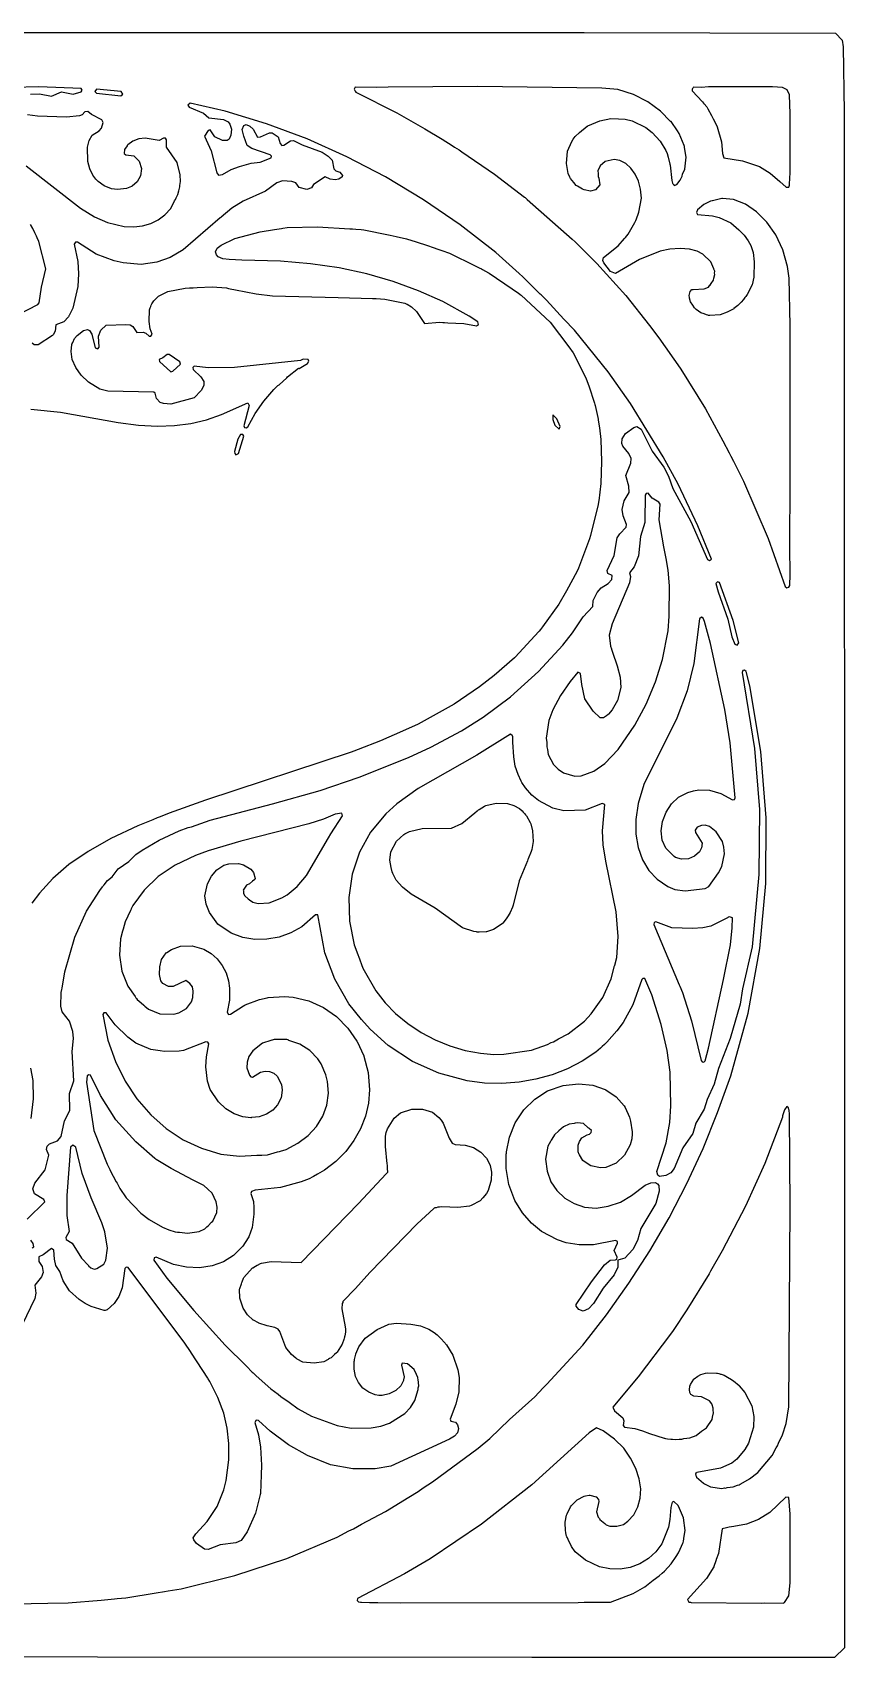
# Model space of a CAD drawing. Header units: millimetres. Extents: x 0 to 300, y 0 to 300.
# Drawn here: x 150.2 to 300.4, y 0 to 300.4 of the extents above; entities that cross this region are included whole.
import ezdxf

# ---------------------------------------------------------------- set-up
doc = ezdxf.new("R2010")
doc.units = ezdxf.units.MM
doc.layers.add('CUT', color=7, linetype='CONTINUOUS')

msp = doc.modelspace()

# ---------------------------------------------------------------- linework, layer by layer
at = {"layer": 'CUT'}
for points in [[(48.2033, 300.3595), (252.216, 300.3595), (298.7183, 300.2389), (299.9663, 298.9243), (300.1151, 297.703), (300.299, 285.633), (300.3714, 87.3738), (300.3517, 1.8088), (298.4994, 0.0504), (276.305, 0.0466), (274.5827, 0.0463), (265.4898, 0.0448), (242.5309, 0.0409), (1.4709, 0.2171)], [(149.8476, 288.9563), (151.5069, 289.0474), (153.7057, 288.5652), (155.5737, 289.3804), (157.7443, 288.9915), (159.1934, 289.3793), (159.3681, 289.6976), (159.2345, 289.9985), (151.3646, 290.2922), (141.8305, 290.0683)], [(149.0601, 275.7039), (159.0598, 267.8796), (161.6618, 266.2631), (164.0526, 265.2435), (167.1681, 264.5204), (168.9237, 264.4339), (170.5819, 264.6119), (172.0888, 265.0549), (173.4752, 265.7339), (174.713, 266.6768), (175.7651, 267.8559), (176.4943, 269.2448), (176.679, 269.5203), (176.8019, 269.8307), (177.1147, 270.4265), (177.2425, 271.0883), (177.434, 271.8511), (177.4339, 272.0798), (177.576, 272.8157), (177.5222, 274.0334), (176.9435, 276.3586), (174.9652, 279.1743), (174.9735, 280.5456), (174.7899, 280.8273), (174.4466, 280.8592), (173.6316, 280.4042), (171.0392, 280.8235), (169.8591, 280.7157), (168.7887, 280.306), (167.8406, 279.6157), (167.7449, 279.4838), (167.736, 279.4781), (167.6991, 279.4207), (167.2143, 278.7524), (167.1591, 277.9994), (167.4705, 277.7318), (168.928, 277.5369), (169.9402, 276.6019), (170.379, 275.2082), (170.1558, 273.8604), (169.5395, 272.7619), (168.6271, 271.9612), (168.6149, 271.9537), (168.6117, 271.9518), (168.5982, 271.9435), (168.5091, 271.8891), (167.5964, 271.5122), (165.8998, 271.3417), (164.815, 271.4615), (163.4754, 272.0228), (162.3419, 272.8273), (161.9463, 273.2469), (161.3877, 273.968), (160.8104, 275.1558), (160.4373, 276.493), (160.3727, 279.1913), (160.6884, 280.4126), (161.2578, 281.3724), (162.5448, 282.2157), (162.9708, 282.7028), (163.2994, 283.7512), (163.0488, 284.2288), (161.1354, 285.1848), (160.4493, 285.7842), (159.9126, 285.7188), (159.3855, 285.1684), (158.9176, 284.9784), (156.4887, 284.7286), (151.1144, 284.9092), (149.2999, 285.1607)], [(149.2396, 81.0387), (152.4685, 84.233), (152.3339, 84.6726), (150.5622, 85.7524), (150.2831, 86.679), (150.6513, 87.6809), (152.5251, 90.1428), (153.2285, 92.8791), (152.786, 93.9528), (152.8992, 94.5144), (153.3474, 94.9613), (154.8133, 95.5183), (155.5042, 96.3232), (156.1436, 99.2364), (157.1025, 101.1359), (157.0769, 104.2869), (157.8616, 106.5884), (157.5302, 112.0551), (157.7722, 114.4409), (157.6865, 115.7424), (157.0501, 117.6398), (155.7235, 119.3933), (155.4737, 120.4142), (155.5358, 122.8861), (155.604, 123.3005), (155.6218, 123.4082), (155.6391, 123.5137), (155.6778, 123.749), (156.2034, 126.7821), (158.0533, 133.154), (160.212, 137.962), (162.6582, 141.7795), (163.1852, 142.4973), (163.2141, 142.5367), (163.291, 142.6414), (163.4539, 142.8632), (164.097, 143.6476), (164.9451, 144.317), (166.0414, 145.772), (168.0484, 147.175), (169.3397, 148.4353), (170.462, 149.2149), (173.6177, 151.065), (177.3123, 152.8152), (178.9787, 153.414), (179.6103, 153.5557), (183.0379, 154.8003), (194.5782, 157.7911), (203.4096, 160.3015), (210.6271, 162.7177), (219.718, 166.3424), (223.8815, 168.2735), (229.521, 171.3197), (233.5677, 173.8267), (238.6014, 177.5656), (243.7566, 182.2693), (248.2674, 187.1107), (250.0583, 189.3881), (252.0257, 192.3521), (253.8108, 194.2942), (253.8944, 195.4052), (254.6297, 196.8924), (255.3781, 197.7298), (256.6653, 198.5308), (257.344, 199.2875), (257.4176, 199.9843), (256.5983, 200.3905), (256.4872, 200.9401), (257.7658, 203.6941), (258.3496, 206.9491), (258.8006, 207.7152), (260.0173, 208.9649), (260.0388, 209.4444), (259.4239, 211.0599), (259.2666, 212.2096), (259.6075, 213.8149), (260.5623, 215.3765), (260.4803, 216.5307), (259.9607, 218.5136), (260.8345, 220.7639), (260.9486, 221.6128), (260.5118, 222.5642), (259.3989, 223.8948), (259.2034, 224.3893), (259.2345, 225.2596), (259.8509, 226.2461), (261.3883, 227.3839), (261.953, 227.5285), (262.7477, 227.0703), (264.8294, 222.9831), (266.9775, 220.0478), (267.8288, 218.3455), (268.6185, 216.1004), (271.9444, 209.9624), (275.0246, 202.9527), (275.4134, 202.7528), (275.7435, 203.0393), (273.2526, 209.1902), (269.6268, 216.8641), (266.8488, 221.9665), (260.8074, 231.813), (256.6416, 237.6688), (250.4313, 245.3565), (248.4913, 247.3988), (245.2581, 250.863), (244.2446, 251.8695), (244.1175, 252.0033), (243.8344, 252.2769), (240.8565, 255.2346), (240.1825, 255.8063), (239.6093, 256.3603), (235.8631, 259.7126), (229.2813, 264.784), (222.5057, 269.4517), (215.4802, 273.661), (208.3141, 277.3947), (200.9793, 280.6855), (193.4598, 283.4647), (185.8279, 285.7964), (179.3973, 287.2823), (178.9604, 286.9467), (179.1853, 286.5407), (181.8593, 285.4808), (182.819, 284.5795), (185.5285, 284.2625), (186.4123, 283.8367), (186.7296, 283.4024), (186.9813, 282.4719), (186.8913, 281.383), (186.5598, 280.6566), (186.2314, 280.4259), (185.3644, 280.4177), (183.9238, 281.0919), (183.0852, 282.3897), (182.7061, 282.2639), (181.9915, 281.1717), (183.2548, 278.4938), (184.2695, 274.4397), (184.5828, 273.9734), (185.3679, 274.1012), (186.9448, 275.0218), (188.4659, 275.6127), (190.6494, 276.1892), (192.3017, 276.4059), (194.3532, 277.2144), (194.3902, 277.5066), (194.179, 277.7589), (190.7846, 278.9032), (189.9268, 279.496), (189.2648, 281.212), (189.0121, 282.4375), (189.2718, 283.1654), (189.7424, 283.363), (190.4076, 283.0682), (191.0377, 282.4817), (191.8019, 281.0036), (192.3558, 281.0545), (194.0147, 281.8374), (194.5223, 281.8101), (195.615, 281.047), (196.0138, 279.838), (196.3182, 279.4985), (196.6602, 279.5205), (197.9247, 280.346), (198.4931, 280.3994), (200.0894, 279.6195), (203.7937, 278.2482), (204.9074, 277.526), (205.6188, 276.7916), (205.9223, 275.1818), (206.2833, 274.7738), (207.0383, 274.5557), (207.5212, 273.939), (207.4993, 273.694), (206.8771, 273.254), (206.2083, 273.1149), (205.2585, 273.2423), (204.3234, 273.6896), (202.1581, 272.2486), (201.7903, 271.6328), (200.9261, 271.3629), (199.5221, 271.6909), (198.8786, 272.5478), (198.1918, 272.8491), (196.4191, 272.9337), (195.3762, 272.5483), (193.2753, 271.0187), (189.1853, 269.2152), (187.0617, 267.9112), (185.1219, 266.2452), (185.0407, 266.1852), (184.9452, 266.0934), (178.0485, 260.1701), (175.6533, 258.7618), (173.2321, 257.9144), (170.3, 257.5107), (167.0078, 257.7827), (165.2919, 258.1789), (161.9943, 259.397), (158.5363, 261.5987), (158.1419, 261.6053), (157.9463, 261.2178), (158.6089, 258.0463), (158.7353, 255.7287), (158.5806, 253.4408), (157.6636, 249.4187), (156.9939, 248.0517), (156.9798, 248.0293), (156.9505, 247.9829), (156.932, 247.9535), (156.8523, 247.8269), (156.0061, 246.8896), (154.5298, 246.3078), (154.4319, 245.1366), (154.0412, 244.4944), (153.8947, 244.3645), (151.2345, 242.6194), (150.5002, 242.6352), (150.1697, 242.9189)], [(147.6036, 248.2409), (151.1919, 250.0605), (151.4579, 250.4016), (151.8778, 253.2786), (152.7012, 256.6892), (151.3811, 261.7044), (151.0545, 262.4325), (150.9631, 262.7229), (150.6585, 263.3157), (150.3037, 264.1069), (149.871, 264.8487)], [(149.9111, 230.7426), (155.4196, 230.1645), (166.0796, 228.2922), (169.8413, 227.8103), (173.3017, 227.6286), (176.4842, 227.7174), (179.4883, 228.106), (182.3788, 228.7756), (185.1691, 229.7375), (190.0592, 231.8903), (190.3068, 231.4143), (189.2828, 227.6771), (189.4116, 227.3709), (189.7297, 227.2752), (190.0062, 227.4592), (191.3617, 229.9292), (192.9757, 232.2475), (194.8319, 234.4111), (195.5719, 235.0986), (195.8148, 235.2201), (197.2665, 236.5205), (197.3557, 236.699), (199.4267, 238.2967), (199.5044, 238.2745), (201.0467, 239.1818), (201.2886, 239.6052), (201.1677, 239.9076), (200.2604, 239.9983), (199.7549, 239.7271), (187.5968, 238.4275), (182.7233, 238.3668), (180.1313, 238.6841), (179.8657, 238.4257), (179.9132, 238.0928), (181.3574, 236.6984), (181.923, 235.8841), (181.8966, 235.1122), (181.4244, 234.2149), (180.1016, 232.8455), (175.8138, 231.6848), (174.4421, 231.7751), (173.8137, 232.0055), (173.1178, 232.7331), (172.8681, 233.6867), (172.622, 233.9051), (164.1397, 234.0465), (162.6489, 234.4367), (160.544, 235.7209), (159.1956, 237.0432), (158.2227, 238.4444), (157.5718, 239.9315), (157.3496, 241.4068), (157.4928, 242.7256), (157.5086, 242.7633), (157.5253, 242.8029), (157.5465, 242.8532), (157.6472, 243.0925), (157.9859, 243.7781), (158.4836, 244.3466), (159.6555, 245.2578), (160.4003, 245.4397), (160.7287, 245.3014), (161.1756, 244.5991), (161.8243, 242.0873), (162.3039, 241.8791), (162.5684, 242.2213), (162.4327, 244.2354), (162.8556, 245.3423), (163.8268, 246.2573), (167.4888, 246.3731), (168.2882, 246.3102), (168.7873, 246.0008), (169.4855, 244.9129), (170.6908, 244.9756), (171.1663, 244.7974), (171.7717, 244.2261), (172.101, 244.2192), (172.3315, 244.6165), (171.9595, 245.5829), (171.7742, 246.9597), (171.8335, 249.0988), (171.9878, 249.4985), (172.082, 249.7426), (172.1779, 249.9913), (172.2555, 250.1923), (172.6263, 250.7665), (173.5017, 251.6116), (175.2561, 252.5096), (178.4647, 253.0868), (179.2225, 253.1441), (179.6838, 253.1791), (179.928, 253.1976), (180.6617, 253.2531), (183.4577, 253.333), (186.0784, 253.1506), (186.2791, 253.1111), (186.4609, 253.0753), (186.789, 253.0107), (187.7407, 252.8233), (191.5472, 252.0618), (194.5745, 251.6688), (206.7176, 251.4034), (213.1132, 251.2282), (213.7865, 251.182), (215.3603, 251.0651), (219.072, 250.3434), (219.4479, 250.1523), (219.463, 250.1446), (219.4808, 250.1356), (219.4829, 250.1345), (220.3137, 249.6825), (221.1995, 248.8094), (222.6858, 246.5903), (225.4586, 246.821), (226.0753, 246.786), (226.3707, 246.7692), (227.0167, 246.7325), (230.0024, 246.5629), (232.3154, 246.171), (232.7037, 246.414), (232.593, 246.8586), (230.968, 247.9235), (226.0702, 250.643), (221.6104, 252.6308), (216.9333, 254.3397), (212.0149, 255.7288), (206.8927, 256.85), (201.6081, 257.6307), (196.0933, 258.1155), (188.936, 258.2888), (186.5594, 258.4165), (185.3983, 258.5512), (184.5661, 258.9276), (184.2538, 259.271), (184.0231, 259.8236), (184.3327, 260.5057), (185.1087, 261.0848), (187.6247, 262.2778), (192.282, 263.5502), (194.9728, 263.966), (196.2284, 264.1601), (196.5319, 264.207), (197.2927, 264.3246), (202.8998, 264.4622), (208.8767, 264.0971), (209.0703, 264.0841), (209.3843, 264.063), (209.9776, 264.0232), (211.0001, 263.9545), (211.4885, 263.8691), (216.0342, 262.9652), (216.0565, 262.9608), (216.3334, 262.9057), (217.4345, 262.6867), (219.3865, 262.22), (221.1512, 261.6891), (223.2743, 260.9686), (224.3138, 260.6158), (225.1787, 260.3223), (225.9278, 260.0681), (227.304, 259.552), (227.7007, 259.3733), (231.7035, 257.4139), (232.7904, 256.8818), (233.2242, 256.6695), (233.4219, 256.5727), (234.5283, 255.9722), (234.6738, 255.8802), (238.9356, 252.97), (240.0843, 252.1856), (240.318, 252.026), (240.4043, 251.967), (240.6015, 251.8202), (245.9299, 246.8527), (249.4098, 242.2864), (250.166, 241.1509), (250.8836, 239.8466), (252.5803, 236.3327), (253.1137, 235.066), (254.1669, 231.8464), (254.2221, 231.6034), (254.2155, 231.5914), (254.2597, 231.4382), (254.7719, 229.1869), (254.7778, 229.1497), (254.7978, 229.0237), (254.8428, 228.7404), (255.0723, 227.2962), (255.3282, 225.1105), (255.4502, 221.0609), (255.2982, 217.0255), (254.9297, 213.788), (254.919, 213.731), (254.8997, 213.6291), (254.8814, 213.532), (254.8015, 213.109), (253.4245, 207.3979), (253.2428, 206.802), (251.1612, 201.3766), (250.9208, 200.8126), (248.9663, 197.1955), (247.5247, 194.7011), (244.5391, 190.5441), (244.1615, 190.0487), (244.1591, 190.0456), (243.9184, 189.7299), (243.8704, 189.6669), (239.4934, 184.9169), (239.3838, 184.8172), (239.3746, 184.8088), (239.3577, 184.7935), (239.3431, 184.7802), (235.5547, 181.5143), (232.8593, 179.4283), (228.1757, 176.2109), (221.5363, 172.5592), (218.6606, 171.2415), (214.5748, 169.4705), (210.4149, 167.8421), (209.6315, 167.5542), (209.1179, 167.3689), (182.1776, 158.5072), (175.484, 156.0951), (173.8281, 155.4225), (173.2778, 155.219), (172.492, 154.8798), (169.6896, 153.7415), (164.7145, 151.3903), (160.4975, 149.0118), (156.9483, 146.5774), (153.9735, 144.0262), (151.5045, 141.3207), (150.1174, 139.4545)], [(146.8795, 9.9462), (153.0381, 10.0978), (156.8376, 10.1275), (162.9269, 10.6637), (165.4052, 10.8531), (165.889, 10.9245), (167.4966, 11.066), (173.0677, 11.9836), (174.6008, 12.2098), (175.32, 12.3546), (177.734, 12.7522), (187.637, 15.1664), (197.237, 18.3349), (206.5349, 22.3023), (208.6947, 23.4371), (209.5592, 23.8157), (211.0531, 24.6761), (215.501, 27.0131), (219.7732, 29.6987), (221.5135, 30.7011), (222.4378, 31.3737), (224.1961, 32.479), (232.63, 38.714), (234.7838, 40.5333), (238.4391, 44.0003), (243.0993, 48.1863), (244.6285, 49.8709), (245.3253, 50.5318), (251.9568, 57.7657), (256.3777, 63.3976), (260.5149, 69.1965), (264.3803, 75.1766), (267.9435, 81.3072), (271.2351, 87.6197), (274.2243, 94.1123), (276.9116, 100.7562), (279.3279, 107.5548), (282.5508, 119.1515), (284.7312, 131.0523), (285.8469, 143.1002), (285.9071, 155.2355), (284.9079, 167.4686), (282.86, 179.6056), (282.1737, 182.2691), (281.9056, 182.5132), (281.5524, 182.4311), (281.4194, 182.0938), (283.7262, 168.0047), (284.6337, 156.7761), (284.5127, 144.7619), (283.3027, 131.3834), (281.52, 123.6367), (281.0909, 120.8014), (279.2072, 114.451), (277.0589, 108.9133), (276.2403, 106.0054), (274.9505, 103.1558), (274.3956, 101.3485), (272.8867, 98.8151), (272.3077, 96.8692), (270.4924, 94.2055), (268.8658, 90.386), (268.2274, 89.6257), (267.3594, 89.0992), (266.1342, 88.9596), (265.822, 89.203), (265.6758, 89.8787), (267.3791, 95.1455), (268.0937, 98.8957), (268.2762, 101.9911), (268.1247, 108.2248), (267.5554, 112.2396), (266.4368, 117.047), (264.7224, 122.4907), (263.4366, 125.5016), (263.1002, 125.5447), (262.8724, 125.344), (261.2302, 120.652), (259.4162, 117.3867), (258.2869, 115.8277), (256.4085, 113.7671), (255.9744, 113.3567), (255.5357, 112.942), (255.2171, 112.6409), (254.8453, 112.2893), (254.4095, 111.924), (251.8797, 110.2505), (249.1677, 108.8513), (246.3139, 107.7398), (243.2981, 106.915), (240.1954, 106.3657), (236.9881, 106.1193), (233.794, 106.2124), (230.5867, 106.6133), (225.3517, 108.0063), (220.4519, 110.1976), (215.9786, 113.1492), (212.6395, 116.1776), (211.0452, 117.958), (208.7365, 120.8174), (206.119, 125.383), (204.2922, 130.2853), (202.9633, 137.2873), (202.5271, 137.2899), (199.9871, 135.0985), (197.9642, 133.9509), (195.8128, 133.1872), (193.5663, 132.7936), (191.3197, 132.7622), (189.0791, 133.1019), (186.958, 133.8861), (184.4942, 135.5596), (182.9489, 137.701), (182.3017, 139.2843), (182.0579, 140.7791), (182.5638, 143.0188), (183.3102, 144.4417), (184.2887, 145.6039), (185.6084, 146.4603), (186.5246, 146.7268), (188.3114, 146.761), (189.2001, 146.5371), (190.604, 145.7611), (191.0963, 145.1144), (191.367, 144.0393), (191.3013, 143.8531), (190.9239, 143.5294), (190.9102, 143.5177), (190.9094, 143.517), (190.3683, 143.053), (189.7754, 142.749), (189.1902, 141.8686), (189.2515, 141.7141), (189.2315, 141.2653), (189.4465, 140.7954), (190.0798, 140.2207), (190.353, 140.0946), (190.9511, 139.6633), (191.9266, 139.4099), (193.985, 139.53), (196.3319, 140.4077), (197.3183, 140.9934), (199.1266, 142.5093), (200.8847, 144.5695), (204.9285, 151.5089), (204.9335, 151.5172), (204.9423, 151.5317), (204.9437, 151.534), (205.4002, 152.2879), (207.5398, 155.5955), (207.4295, 156.1026), (206.1685, 155.9282), (204.0366, 154.9783), (201.3419, 154.1197), (188.7254, 150.8823), (182.7046, 149.1364), (180.3363, 148.2859), (176.5807, 146.4979), (173.4723, 144.3793), (170.8436, 141.8446), (168.7797, 139.0324), (168.4856, 138.4114), (168.434, 138.3386), (168.3489, 138.1226), (167.3341, 135.9799), (166.9771, 134.6415), (166.9029, 134.4532), (166.8828, 134.2881), (166.5042, 132.869), (166.3001, 129.8345), (166.7084, 126.9034), (167.8175, 124.0933), (169.1913, 122.1817), (169.3452, 121.9337), (169.4218, 121.861), (169.5751, 121.6477), (170.2764, 121.0502), (170.7828, 120.5698), (170.9946, 120.4383), (171.6374, 119.8907), (173.7756, 119.0209), (176.3364, 118.9385), (177.267, 119.1822), (178.6962, 119.9689), (179.5975, 121.1882), (179.8418, 121.9994), (179.9395, 123.201), (179.7749, 123.9579), (179.3166, 124.5866), (178.5414, 125.1311), (176.2536, 124.0522), (175.3576, 124.0658), (174.2877, 124.6263), (173.9572, 125.1204), (173.7094, 126.2892), (173.7399, 127.6878), (174.0476, 129.0281), (174.9371, 130.2633), (175.0249, 130.33), (175.8874, 130.9023), (177.5761, 131.4792), (179.7547, 131.5495), (181.9107, 130.9332), (183.2663, 130.1479), (184.3866, 129.1519), (185.2868, 127.9424), (185.9984, 126.5805), (186.4631, 125.0939), (186.6387, 123.7663), (186.6292, 122.9864), (186.6257, 122.702), (186.623, 122.474), (186.6114, 121.5218), (186.2167, 119.2851), (186.4263, 118.8995), (186.7988, 118.9079), (189.2358, 120.4976), (189.3274, 120.5477), (189.3314, 120.5499), (189.3635, 120.5676), (189.5313, 120.6596), (192.2045, 121.6474), (193.6339, 121.9677), (193.7749, 121.9945), (196.799, 122.204), (198.3879, 122.0804), (201.3255, 121.3763), (204.0225, 120.1809), (206.4439, 118.4952), (208.5276, 116.376), (208.5477, 116.3522), (208.5511, 116.3482), (208.5522, 116.3468), (208.553, 116.3459), (210.1907, 113.9619), (210.2052, 113.937), (210.2092, 113.93), (210.2162, 113.9181), (210.2231, 113.9062), (211.4751, 111.2257), (211.4888, 111.1901), (212.2615, 108.1785), (212.5355, 104.9721), (212.3256, 102.5141), (211.7788, 100.0965), (210.8833, 97.7713), (209.6423, 95.5901), (208.1492, 93.5741), (206.2772, 91.7003), (204.1974, 90.0834), (202.933, 89.3368), (202.1506, 88.9237), (202.1398, 88.918), (202.0694, 88.8808), (201.3588, 88.5056), (199.916, 87.9286), (196.0562, 86.9173), (191.372, 86.4307), (190.6918, 86.1441), (190.5978, 85.787), (191.0595, 84.2991), (191.0603, 84.292), (191.1118, 83.1763), (191.1137, 83.135), (191.1285, 82.8151), (191.1684, 81.952), (190.8433, 79.5302), (190.2107, 77.7901), (190.2105, 77.7898), (190.2097, 77.7884), (190.1964, 77.7645), (190.1176, 77.6235), (189.1083, 76.0435), (187.4693, 74.4007), (187.384, 74.3182), (185.5021, 73.1763), (183.4056, 72.4151), (181.0984, 72.0673), (178.702, 72.1593), (176.3028, 72.6744), (173.0615, 74.0396), (172.6834, 73.9054), (172.6402, 73.4739), (175.0572, 70.1627), (180.0682, 64.1861), (185.841, 57.779), (189.7873, 53.8542), (190.824, 52.7969), (191.0031, 52.6451), (191.5491, 52.1021), (194.2946, 49.6893), (195.6577, 48.7002), (196.1405, 48.291), (197.6469, 47.2567), (199.3561, 46.0165), (201.794, 44.6651), (206.5814, 42.9405), (209.1123, 42.4535), (212.8682, 42.4593), (214.6015, 42.7836), (216.2336, 43.3476), (219.0474, 45.1237), (220.082, 46.2468), (220.9079, 47.5449), (221.5469, 49.5932), (221.5397, 49.8699), (221.6418, 50.2174), (221.4995, 51.428), (221.4941, 51.6387), (221.4669, 51.7054), (221.4594, 51.7693), (221.211, 52.3337), (220.8195, 53.2948), (219.5814, 54.3033), (218.6019, 54.4492), (218.4386, 54.0575), (218.9158, 51.922), (218.8464, 51.3384), (218.8252, 51.2633), (218.3461, 50.2364), (217.4012, 49.3589), (216.1379, 48.759), (214.8785, 48.4823), (214.2276, 48.4826), (213.5593, 48.602), (212.4039, 49.0806), (211.3007, 49.8411), (210.4871, 50.8434), (209.9342, 51.9753), (209.6687, 53.3254), (209.6676, 54.3877), (209.7157, 54.7469), (209.7378, 54.9116), (209.7493, 54.9977), (209.7644, 55.1105), (209.9779, 56.0898), (210.0073, 56.1635), (210.5705, 57.4678), (211.7127, 59.0747), (213.9334, 60.6868), (215.9805, 61.6041), (216.0813, 61.6286), (217.5373, 61.8103), (220.1617, 61.6575), (221.9565, 61.3446), (223.4842, 60.7464), (224.4712, 60.0795), (225.0459, 59.6472), (225.6074, 59.1041), (226.5032, 58.1076), (226.5872, 58.0141), (226.6475, 57.947), (226.7495, 57.8336), (227.9171, 55.8982), (228.8564, 53.2321), (229.1099, 51.7697), (229.0715, 49.1135), (228.4964, 46.8753), (227.4248, 44.0583), (227.5853, 43.724), (228.4095, 43.5275), (228.8058, 43.0528), (228.9882, 42.3359), (228.8157, 41.58), (228.2475, 40.9362), (227.3504, 40.376), (216.4682, 35.4024), (213.5588, 34.9003), (209.4211, 34.8991), (205.328, 35.6381), (201.0686, 37.3433), (197.5363, 39.3545), (194.1431, 41.8692), (191.9754, 43.8468), (191.5513, 43.896), (191.34, 43.4898), (191.9932, 41.1903), (192.3617, 38.9), (192.5372, 35.5852), (192.528, 33.7952), (192.3649, 30.367), (192.3243, 30.1391), (191.4702, 26.7065), (189.8887, 23.2415), (188.7717, 21.6644), (187.8194, 21.2604), (184.9298, 20.8461), (182.6889, 19.9916), (182.0308, 20.0383), (180.549, 21.1365), (180.028, 21.7895), (179.9453, 22.1826), (180.391, 22.916), (182.5079, 25.1864), (184.358, 27.94), (185.5982, 31.0419), (186.0483, 32.7766), (186.5022, 36.583), (186.5035, 36.709), (186.5272, 36.897), (186.5089, 37.2566), (186.5319, 39.5829), (186.235, 42.4282), (185.5787, 45.2161), (184.5141, 48.0781), (183.0283, 51.0794), (182.7206, 51.5483), (182.6536, 51.6761), (179.6412, 56.284), (179.4152, 56.5849), (178.4116, 58.1142), (167.8992, 72.1092), (167.5133, 72.1895), (167.2632, 71.9288), (166.7787, 68.343), (166.1472, 66.7567), (165.33, 65.4459), (164.0348, 64.2676), (163.6693, 64.146), (163.4948, 64.1644), (161.0693, 64.9372), (159.9544, 65.4911), (158.8662, 66.196), (157.081, 67.8356), (155.8984, 69.6253), (155.2461, 71.3516), (154.5565, 72.4596), (154.264, 73.6288), (154.1505, 75.3349), (153.7297, 75.6372), (152.1952, 74.4571), (151.3865, 74.0916), (151.3842, 73.2115), (152.0115, 72.3151), (152.1989, 71.2037), (151.8881, 70.3632), (150.6616, 68.8358), (150.8434, 67.3574), (150.6172, 66.393), (148.2835, 61.5124)], [(149.8448, 108.982), (150.2992, 106.6951), (150.3586, 103.285), (149.8949, 99.6601)], [(150.1341, 75.7489), (150.44, 75.9606), (150.3387, 76.5364), (149.883, 77.1445)]]:
    msp.add_lwpolyline(points, dxfattribs=at)
for points in [[(166.9305, 288.978), (166.6303, 289.4458), (162.0192, 289.8757), (161.7551, 289.4635), (162.0646, 289.1237), (166.5345, 288.6744)], [(279.36, 222.0714), (279.8269, 221.1601), (280.4788, 219.8878), (281.6668, 217.4562), (286.2692, 206.833), (289.4099, 197.9854), (289.686, 197.7426), (290.0412, 197.8372), (290.0416, 197.8408), (290.0441, 197.8411), (290.2411, 198.1507), (290.3223, 200.1666), (290.285, 205.2135), (290.2418, 205.2352), (290.3226, 217.4392), (290.2923, 246.1933), (290.1115, 254.9436), (289.8471, 257.1383), (288.9733, 260.2156), (287.6578, 262.9663), (286.0149, 265.3257), (284.1064, 267.234), (282.0649, 268.6359), (279.8512, 269.4896), (277.8298, 269.68), (277.7007, 269.6954), (275.9296, 269.2649), (275.8874, 269.2417), (275.6115, 269.1741), (274.3818, 268.5643), (273.1946, 267.5619), (272.9775, 267.0643), (273.2139, 266.7058), (275.9578, 266.4555), (277.161, 266.1681), (279.3487, 265.1788), (280.8499, 263.9182), (281.7909, 262.91), (282.5403, 261.8338), (283.0325, 261.0016), (283.4781, 259.6776), (283.6353, 257.9457), (283.5756, 255.1203), (283.2648, 253.731), (282.3503, 251.9441), (282.1133, 251.5997), (282.0452, 251.5007), (281.9575, 251.3732), (281.6943, 250.9908), (281.2801, 250.494), (280.9313, 250.1953), (280.6278, 249.9354), (279.9176, 249.327), (279.9017, 249.3135), (278.6633, 248.7047), (277.3811, 248.1982), (275.4596, 248.0644), (275.2247, 248.0765), (275.0778, 248.1267), (274.836, 248.2093), (274.3917, 248.361), (273.7897, 248.5666), (272.9282, 249.1905), (272.8713, 249.2452), (272.8101, 249.304), (272.7324, 249.3787), (272.6599, 249.4484), (272.3046, 249.9595), (271.9004, 250.563), (271.7168, 251.2539), (271.6848, 251.3926), (271.6633, 251.7521), (271.8224, 252.496), (272.1641, 252.8583), (272.273, 252.8689), (272.3034, 252.8719), (272.3374, 252.8752), (272.3836, 252.8797), (274.4206, 252.9727), (275.2443, 253.3153), (275.4812, 253.645), (275.5521, 253.6924), (275.724, 253.9829), (276.1577, 254.5864), (276.2068, 254.9482), (276.3794, 255.6555), (276.337, 255.9097), (276.3796, 256.2237), (276.2198, 256.6119), (276.2147, 256.6428), (276.1915, 256.6809), (275.6638, 257.9633), (274.1454, 259.3955), (273.0927, 259.959), (271.7087, 260.3211), (269.9505, 260.443), (268.0463, 260.3221), (266.2951, 259.9722), (262.4897, 258.4332), (258.0122, 255.8482), (257.088, 256.2102), (255.8437, 257.7976), (255.6956, 258.2427), (255.804, 258.7602), (258.5058, 260.9205), (259.6945, 262.2956), (259.8098, 262.4093), (259.8529, 262.4788), (260.3771, 263.0852), (261.5734, 265.2509), (261.7804, 265.5844), (261.8082, 265.676), (261.8418, 265.7369), (262.3624, 267.1767), (262.7982, 269.7506), (262.6524, 271.3831), (262.2546, 272.8927), (261.6497, 274.1844), (260.858, 275.2691), (259.912, 276.1218), (258.8346, 276.675), (257.7803, 276.8871), (256.0975, 276.4949), (255.1997, 275.7374), (254.7602, 274.7842), (254.8317, 274.2718), (254.8456, 273.7244), (254.9458, 273.4544), (255.1216, 272.1946), (254.3201, 271.3005), (253.4038, 271.0591), (252.2043, 271.286), (251.9156, 271.3968), (250.9729, 271.9719), (250.7765, 272.1099), (250.2912, 272.6424), (249.7241, 273.3583), (249.6518, 273.4873), (249.6335, 273.5199), (249.6283, 273.5292), (249.5877, 273.6016), (249.2885, 274.28), (248.9516, 276.1197), (249.1646, 278.4324), (249.938, 280.2364), (250.1932, 280.6218), (250.5786, 281.1419), (251.3641, 281.8845), (252.8034, 283.0251), (252.8089, 283.0279), (252.865, 283.0569), (252.8752, 283.0622), (252.9113, 283.0808), (255.1434, 284.0638), (257.133, 284.4454), (258.587, 284.4138), (259.7873, 284.3482), (261.0746, 284.0398), (263.6173, 282.7991), (264.8153, 281.8887), (266.2518, 280.3019), (267.3336, 278.5781), (267.5704, 277.9874), (267.7898, 277.3091), (268.0788, 276.0176), (268.1053, 275.8188), (268.4195, 272.9932), (268.5069, 272.751), (268.5374, 272.4892), (268.6232, 272.4284), (268.6576, 272.3333), (268.7728, 272.3226), (268.7729, 272.3225), (268.8794, 272.085), (269.3632, 272.2665), (269.9681, 273.0527), (270.3612, 273.839), (270.4345, 274.2055), (270.8488, 275.0971), (271.1116, 277.3001), (270.7994, 279.0974), (270.7853, 279.2516), (270.7647, 279.2972), (270.7305, 279.4941), (269.7818, 281.7188), (269.4695, 282.1599), (268.2993, 283.8845), (268.2111, 283.9172), (266.3215, 285.8358), (263.9897, 287.54), (261.3283, 288.9153), (258.4774, 289.8279), (255.5202, 290.0811), (232.496, 290.3831), (215.9936, 290.2622), (213.8097, 290.1732), (209.8892, 290.234), (209.6663, 289.8993), (209.8574, 289.5456), (209.8777, 289.535), (209.9889, 289.3371), (217.588, 285.4906), (222.7801, 282.5761), (225.9915, 280.649), (227.791, 279.4863), (228.2488, 279.1905), (229.0936, 278.6447), (229.5954, 278.3205), (235.618, 274.1564), (241.2053, 269.9081), (241.2889, 269.8445), (241.5316, 269.66), (241.5599, 269.6384), (241.7103, 269.5203), (250.0073, 262.1807), (250.5851, 261.6435), (254.5526, 257.6758), (259.9282, 251.7263), (264.3229, 246.201), (266.0113, 243.9362), (269.9544, 238.348), (270.1044, 238.1236), (270.1077, 238.1188), (270.108, 238.1182), (270.108, 238.1182), (274.6603, 230.7811), (277.8981, 224.9246), (279.0468, 222.6827)], [(289.6943, 271.7933), (290.0566, 271.8034), (290.2031, 272.1616), (290.2356, 273.6397), (290.2923, 274.2173), (290.2985, 276.5002), (290.3226, 277.5937), (290.31, 280.7354), (290.3225, 285.3326), (290.172, 288.8655), (289.778, 289.778), (288.8938, 290.172), (287.0403, 290.2926), (275.2142, 290.2923), (273.9047, 290.2135), (272.4728, 290.2318), (272.3635, 290.1208), (272.3628, 290.1208), (272.3588, 290.116), (272.2614, 290.0171), (272.2625, 290.001), (272.17, 289.8905), (272.2178, 289.5583), (274.082, 287.5423), (274.303, 287.2793), (274.3148, 287.2653), (274.4043, 287.1589), (274.8802, 286.593), (275.1083, 286.2456), (275.768, 285.0379), (276.0442, 284.5323), (276.0716, 284.4823), (276.0875, 284.4531), (276.8401, 282.9136), (277.6407, 280.1842), (277.7944, 278.0084), (278.0464, 277.1856), (281.4944, 276.64), (284.622, 275.5768), (286.6487, 274.3602), (288.4005, 272.8272), (289.5609, 271.7896), (289.5855, 271.7903), (289.5915, 271.785)], [(176.1768, 237.748), (177.5912, 239.0869), (177.4737, 239.4935), (175.459, 240.8436), (175.1343, 240.8366), (174.3074, 240.2159), (173.644, 239.9306), (173.6916, 239.5688), (175.7907, 237.6684)], [(246.8027, 227.7806), (247.6193, 227.0245), (247.7705, 227.5386), (247.1959, 228.9902), (246.4398, 229.716), (246.4096, 228.8088)], [(187.8184, 222.3182), (188.3244, 222.542), (189.2748, 225.7421), (189.1006, 226.0656), (188.7004, 226.0844), (188.1681, 225.2009), (187.5877, 222.8994), (187.6025, 222.5261)], [(263.7059, 215.141), (263.5362, 214.8586), (263.4668, 210.0992), (263.4667, 210.0988), (263.4663, 210.0953), (263.4662, 210.0943), (263.4337, 209.822), (262.6737, 207.2035), (262.2797, 203.6312), (261.4812, 201.6275), (260.6299, 200.4724), (260.7728, 199.7948), (260.6348, 198.6643), (257.4097, 191.101), (256.8788, 188.9738), (257.0836, 186.9517), (257.2603, 186.4389), (257.2628, 186.3827), (257.4779, 185.8077), (258.3474, 183.2849), (258.8677, 181.187), (258.9857, 179.2958), (258.4019, 176.9036), (257.4139, 175.1988), (256.7411, 174.3888), (256.7272, 174.3774), (256.7123, 174.3651), (256.6732, 174.3329), (256.3406, 174.0594), (255.8192, 173.6979), (255.3441, 173.6908), (255.1966, 173.7277), (253.9211, 174.9452), (252.3669, 177.2316), (251.7683, 179.8353), (251.5623, 181.8733), (251.0734, 182.141), (249.6264, 180.4391), (247.8227, 177.8215), (246.4233, 175.1711), (245.6692, 173.2339), (245.1992, 169.9406), (245.2932, 169.1358), (245.3204, 168.3541), (245.4427, 167.856), (245.5532, 166.9097), (246.5542, 165.1022), (247.3971, 164.2184), (248.3861, 163.5233), (250.5064, 162.9135), (251.6681, 162.9713), (253.9999, 163.8425), (256.0187, 165.2556), (258.4849, 167.8713), (261.5875, 172.3569), (263.6673, 176.2434), (265.4125, 180.3339), (266.707, 184.4552), (267.7312, 189.7788), (267.9731, 192.5204), (268.0045, 198.1202), (267.7644, 200.9806), (267.3691, 203.1552), (267.3392, 203.4454), (266.9729, 205.3354), (266.0722, 210.2911), (266.293, 213.1683), (266.0312, 213.5379), (264.7918, 214.303), (264.0312, 215.1928)], [(276.5999, 198.5203), (276.9774, 196.9812), (278.8133, 191.9593), (279.5465, 188.6725), (280.0966, 187.311), (280.506, 187.1527), (280.803, 187.5917), (279.7507, 191.6863), (277.2771, 198.7298), (276.853, 198.836)], [(271.498, 147.647), (270.2446, 147.5825), (269.1122, 147.9187), (268.8793, 148.0677), (267.4925, 149.4045), (267.3199, 149.6099), (266.6784, 151.1044), (266.4928, 152.8107), (266.4932, 152.8169), (266.7038, 154.5188), (267.3621, 156.2628), (268.3555, 157.7834), (269.6872, 159.0541), (271.3737, 159.9313), (272.4186, 160.2165), (273.4468, 160.4), (275.4172, 160.3398), (277.4973, 159.7262), (279.683, 158.563), (280.0109, 158.6289), (280.1672, 158.9246), (279.2263, 169.1072), (278.2296, 175.2711), (275.5723, 187.441), (274.451, 191.5296), (274.2253, 192.1233), (273.9305, 192.2823), (273.532, 191.9857), (272.5352, 183.7207), (271.284, 178.6854), (269.3391, 173.6135), (263.2761, 161.3704), (262.2276, 157.8424), (261.801, 154.9145), (261.8024, 152.2237), (262.2199, 149.7493), (263.0236, 147.4881), (264.211, 145.5002), (265.7515, 143.8708), (267.6842, 142.561), (268.9834, 141.9636), (270.882, 141.7114), (274.5925, 142.1463), (275.2935, 142.5259), (277.0884, 145.0603), (277.6638, 146.2347), (278.1596, 148.5734), (278.069, 149.7843), (277.7943, 150.8723), (276.6492, 152.6638), (275.3857, 153.599), (274.6224, 153.8366), (273.9046, 153.8227), (273.1348, 153.4856), (272.7317, 152.946), (272.8333, 152.4913), (274.0172, 150.5394), (273.9967, 150.1149), (273.993, 150.0849), (273.9897, 150.0585), (273.9811, 149.9884), (273.9395, 149.6503), (273.5502, 148.9311), (272.6509, 148.1277)], [(252.4406, 156.6532), (248.4931, 156.5322), (246.432, 156.9972), (243.7876, 158.4318), (242.5769, 159.4015), (242.5646, 159.415), (241.3822, 160.755), (240.701, 161.754), (240.5857, 161.9746), (239.9949, 163.2347), (239.4919, 164.7984), (239.2178, 166.4984), (239.0568, 169.2356), (239.055, 170.2789), (238.9925, 170.33), (238.9904, 170.3652), (238.6203, 170.6956), (232.3589, 166.7807), (221.535, 160.6126), (217.579, 157.8258), (215.522, 155.9796), (212.7148, 152.6007), (210.6769, 148.8552), (209.3282, 144.8087), (208.7282, 140.5208), (208.8533, 136.1084), (209.7184, 131.7593), (210.3877, 129.9392), (210.4311, 129.798), (210.4875, 129.6678), (211.297, 127.4668), (213.6978, 123.2694), (215.4047, 121.0575), (217.3539, 119.0492), (219.603, 117.187), (222.0655, 115.5625), (224.6767, 114.1799), (227.4094, 113.0667), (230.2275, 112.2253), (233.0852, 111.7115), (235.5497, 111.4684), (237.3713, 111.5274), (242.4992, 112.3054), (245.4407, 113.3229), (246.1441, 113.6851), (246.5609, 113.8394), (247.4633, 114.3645), (249.2752, 115.2976), (252.2671, 117.626), (253.5489, 118.9996), (255.6813, 122.0202), (257.2418, 125.4624), (257.8523, 127.8661), (257.876, 127.939), (257.8821, 127.9835), (258.2407, 129.3954), (258.5378, 133.3198), (258.146, 137.8484), (256.2143, 147.2329), (255.7566, 150.255), (255.6356, 152.8262), (256.0221, 157.6882), (255.559, 157.8684)], [(232.781, 156.7655), (233.8166, 157.3797), (234.0377, 157.4792), (235.9405, 157.9474), (238.0392, 157.8487), (239.201, 157.5105), (240.2382, 156.9449), (240.7654, 156.4928), (240.9586, 156.2776), (241.2439, 155.9599), (241.4043, 155.7813), (241.4699, 155.7083), (241.5463, 155.6035), (242.2283, 154.3642), (242.343, 154.1206), (242.6578, 152.8216), (242.7789, 150.8256), (242.5588, 149.3989), (242.396, 148.9815), (241.8763, 147.649), (241.8177, 147.4986), (241.7217, 147.2526), (240.2229, 143.5967), (239.0816, 139.0536), (238.959, 138.7282), (238.5342, 137.7553), (238.1514, 137.0958), (238.0629, 136.9435), (237.9296, 136.7137), (237.8294, 136.5411), (237.1796, 135.7575), (237.1763, 135.7544), (237.1674, 135.746), (237.1387, 135.719), (236.8854, 135.4805), (235.4538, 134.5788), (234.1551, 134.136), (234.1541, 134.1358), (234.1499, 134.1349), (234.1469, 134.1343), (234.0865, 134.1222), (232.7971, 134.0819), (232.5681, 134.1074), (232.441, 134.1216), (232.3416, 134.1328), (231.7966, 134.1937), (229.7468, 134.8863), (224.6857, 138.5523), (220.2429, 141.1027), (218.6089, 142.3916), (217.4617, 143.7197), (216.8586, 144.9468), (216.7723, 145.1346), (216.7388, 145.2075), (216.7321, 145.2221), (216.71, 145.2703), (216.5241, 146.0441), (216.2906, 147.3945), (216.4875, 148.9119), (217.5005, 150.9328), (218.8494, 152.1673), (219.0383, 152.2927), (219.9113, 152.695), (222.2475, 153.2328), (227.7105, 153.3003), (229.6056, 154.1807), (231.9904, 156.1529), (232.4693, 156.524), (232.5438, 156.5817), (232.6886, 156.6939)], [(268.4453, 134.8788), (265.4928, 136.0178), (265.1607, 135.8496), (265.108, 135.5161), (269.7919, 124.3834), (269.7931, 124.3805), (269.8013, 124.3605), (269.8959, 124.1309), (270.3864, 122.9408), (272.0772, 117.6898), (273.8473, 110.3455), (274.0339, 110.1165), (274.3633, 110.0961), (274.5903, 110.3357), (275.242, 112.6587), (278.0196, 125.3397), (279.2587, 131.7804), (279.6179, 134.8689), (279.6372, 136.7116), (279.1299, 136.9547), (278.8884, 136.8345), (278.8681, 136.8459), (278.7325, 136.757), (275.6335, 135.2152), (274.1949, 134.8856), (272.2518, 134.7586)], [(201.2064, 96.5363), (202.7266, 98.1714), (203.9091, 100.1005), (204.65, 102.1462), (204.9456, 104.3072), (204.7392, 106.5049), (204.4367, 107.7088), (203.5652, 109.7428), (202.9477, 110.6989), (201.517, 112.2137), (199.63, 113.4079), (198.1871, 113.899), (197.6413, 114.0996), (197.5829, 114.1046), (197.2283, 114.2253), (195.9494, 114.2431), (195.5219, 114.2794), (195.328, 114.2518), (194.9042, 114.2577), (194.516, 114.1363), (194.4717, 114.13), (194.2822, 114.0632), (192.7391, 113.5807), (190.9644, 112.1541), (190.2449, 111.1071), (189.8791, 110.0683), (189.8345, 109.032), (190.3261, 107.6793), (190.5706, 107.3308), (190.9015, 107.2682), (192.3998, 108.2124), (193.2487, 108.4118), (194.0624, 108.3435), (194.8119, 108.0156), (195.4797, 107.4675), (196.251, 105.9258), (196.387, 104.8649), (196.1751, 103.4643), (195.5409, 102.1589), (194.6411, 101.1721), (193.4851, 100.4543), (192.1119, 99.9857), (190.7646, 99.8158), (190.7013, 99.812), (190.6837, 99.8109), (190.6326, 99.8079), (190.608, 99.8064), (189.0868, 99.9801), (187.4737, 100.5425), (185.9781, 101.4459), (184.6351, 102.7296), (183.095, 105.0228), (182.5723, 106.5423), (182.2693, 109.1782), (182.362, 111.0534), (182.8087, 113.4472), (182.6505, 113.7799), (182.2859, 113.8325), (178.1061, 112.2103), (177.3397, 112.0964), (174.6341, 112.0466), (173.8034, 112.138), (172.0885, 112.4237), (169.2987, 113.6061), (167.8361, 114.689), (165.4993, 116.9642), (163.8409, 119.1735), (163.4081, 119.1974), (163.217, 118.8447), (164.167, 114.147), (165.5471, 110.2135), (167.3716, 106.5346), (169.5362, 103.2729), (172.0867, 100.357), (174.9349, 97.8344), (178.101, 95.7342), (181.4351, 94.1576), (185.0616, 93.0726), (188.487, 92.7184), (191.7067, 92.8509), (192.5428, 92.8712), (192.6323, 92.889), (193.6535, 92.9311), (195.5269, 93.4663), (195.8646, 93.5336), (196.0562, 93.6175), (197.0934, 93.9137), (199.2993, 95.0762)], [(182.075, 79.2704), (182.4581, 79.6457), (182.7241, 79.8166), (183.3007, 80.4713), (183.531, 80.6969), (184.3205, 82.3004), (184.3838, 83.2671), (184.1883, 84.2831), (183.4365, 85.8483), (182.6385, 86.571), (181.8933, 87.2606), (179.9132, 88.2332), (175.8807, 90.3858), (173.1013, 92.0643), (172.9414, 92.1818), (172.9134, 92.2023), (172.8738, 92.2314), (172.8278, 92.2651), (169.3025, 95.3167), (165.6038, 99.4174), (162.7656, 103.9161), (160.9409, 107.6497), (160.6254, 107.7422), (160.3513, 107.5607), (160.1881, 106.3414), (161.5755, 97.4313), (164.0158, 91.1926), (164.5164, 90.2362), (164.5898, 90.0454), (165.6738, 87.941), (165.8518, 87.6849), (166.3485, 86.7358), (167.54, 84.9761), (170.2304, 82.1589), (171.7556, 80.9895), (174.2313, 79.5541), (175.4264, 79.0734), (176.6236, 78.7067), (177.0052, 78.6631), (177.1517, 78.6217), (177.3919, 78.619), (178.9024, 78.4467), (181.0566, 78.7409)], [(246.0194, 95.4333), (245.5202, 94.5538), (245.0807, 92.1184), (245.3601, 89.9153), (246.08, 87.9681), (247.1782, 86.3249), (248.625, 84.938), (250.3679, 83.9326), (252.2747, 83.2949), (254.4471, 83.1054), (256.67, 83.4354), (258.9148, 84.2075), (260.9993, 85.4116), (263.4922, 87.3247), (264.5634, 87.7818), (265.4118, 87.8147), (265.7969, 87.6005), (266.0325, 87.2487), (266.1256, 86.197), (265.4663, 83.9424), (262.7279, 79.309), (262.0844, 77.0879), (261.2292, 75.4689), (259.7207, 73.8325), (258.4291, 73.4551), (258.4365, 72.1917), (257.7667, 70.7888), (255.7642, 68.2694), (253.9683, 65.445), (253.0403, 64.4901), (252.0664, 64.0528), (251.2648, 64.3438), (250.7627, 64.9469), (250.7319, 65.2717), (253.5615, 69.4407), (255.9965, 72.6041), (257.0351, 73.4679), (258.0321, 73.511), (258.2813, 73.68), (258.3258, 74.0135), (257.7823, 75.2322), (258.4127, 76.6184), (258.3921, 76.9158), (258.0167, 77.1313), (253.9289, 76.3319), (251.3999, 76.3051), (251.3662, 76.3065), (251.3282, 76.3081), (251.299, 76.3093), (251.297, 76.3093), (248.8685, 76.7003), (247.2787, 77.2505), (244.3529, 78.747), (242.4825, 80.2922), (240.8419, 82.2046), (239.4172, 84.5226), (238.3079, 87.4314), (237.7934, 90.4048), (237.8191, 92.9781), (237.831, 93.1305), (237.8363, 93.1994), (237.8456, 93.3178), (237.8602, 93.5059), (238.4064, 96.2278), (239.4671, 98.8679), (241.0463, 101.2605), (243.0745, 103.2577), (245.4731, 104.7476), (248.3587, 105.7468), (251.1548, 106.0847), (253.8088, 105.8276), (256.0804, 105.0219), (256.1031, 105.0117), (256.16, 104.9862), (256.1939, 104.971), (256.2223, 104.9583), (258.1676, 103.6375), (259.6229, 101.9774), (259.8105, 101.6923), (260.6045, 99.901), (260.7956, 99.1886), (261.0774, 97.2124), (261.0867, 96.9117), (261.0877, 96.8783), (261.0877, 96.8783), (261.0892, 96.8316), (261.0115, 95.8908), (260.7189, 94.7699), (259.6864, 92.8873), (258.1661, 91.4173), (256.221, 90.5876), (255.2405, 90.5161), (253.463, 90.8949), (252.0483, 91.8498), (252.0373, 91.8604), (252.0231, 91.8743), (252.0214, 91.8759), (251.9871, 91.9092), (251.3614, 92.9497), (251.3608, 92.9511), (251.3569, 92.96), (251.3321, 93.0175), (251.1276, 93.4912), (251.0988, 93.8578), (251.0989, 94.7367), (251.3334, 95.4152), (251.8236, 96.1018), (252.756, 96.6141), (253.2233, 96.7415), (253.3778, 96.9557), (253.5433, 97.0466), (253.5783, 97.4144), (253.1273, 97.81), (253.0871, 97.8692), (252.9852, 97.9347), (252.0966, 98.7144), (251.0004, 98.86), (250.594, 98.7898), (250.5393, 98.7968), (250.4068, 98.7575), (249.4704, 98.5957), (248.4201, 98.1102), (247.5313, 97.3543), (247.5285, 97.3525), (247.527, 97.3507), (246.7166, 96.6616), (246.237, 95.8166), (246.0987, 95.6521)], [(189.2729, 70.2474), (190.866, 72.0349), (190.9287, 72.0772), (191.4563, 72.367), (191.7615, 72.5347), (191.837, 72.5762), (192.3654, 72.8665), (192.5295, 72.9248), (194.3726, 73.2123), (199.8833, 73.049), (210.5123, 83.9443), (215.5952, 89.4322), (215.5987, 89.4508), (215.8949, 89.7558), (215.8292, 90.4105), (215.8544, 90.8428), (215.8669, 90.9108), (215.8614, 90.9614), (215.8656, 91.034), (215.8234, 91.3045), (215.4738, 94.4664), (215.474, 96.4184), (215.6351, 97.0841), (215.8651, 97.7252), (217.0661, 99.6903), (218.2329, 100.6859), (220.3297, 101.3636), (222.3057, 101.3652), (224.1603, 100.7974), (225.3251, 99.8403), (225.7562, 99.3768), (226.1643, 98.7741), (227.2635, 96.0052), (227.8056, 95.0811), (228.3827, 94.8333), (230.2227, 94.7079), (231.7643, 94.3039), (233.1302, 93.444), (234.1968, 92.3167), (234.4719, 91.7729), (234.8563, 90.9539), (235.0672, 89.7307), (235.0319, 88.2579), (234.4791, 86.3549), (234.138, 85.7805), (233.4813, 84.9872), (232.9755, 84.4687), (231.3331, 83.5875), (231.0328, 83.4519), (228.8375, 83.1972), (225.8992, 83.3155), (225.4846, 83.2403), (225.1754, 83.2644), (224.8495, 83.1498), (224.6162, 83.1602), (224.5187, 83.0648), (224.4444, 83.0514), (221.3331, 80.1692), (212.5692, 71.1634), (209.952, 68.2363), (207.609, 65.8057), (207.625, 65.6339), (207.4749, 65.4661), (207.4733, 65.4319), (207.4579, 65.4148), (207.4221, 64.5544), (207.4305, 64.5197), (207.4275, 64.4551), (208.043, 61.1471), (208.0844, 60.7028), (208.0906, 60.5939), (208.0902, 60.5741), (208.0894, 60.5388), (208.0883, 60.4914), (208.0804, 60.1417), (207.9725, 59.4855), (207.9208, 59.2808), (207.8941, 59.1753), (207.8676, 59.0702), (207.7957, 58.7855), (207.4712, 57.9232), (206.5685, 56.4915), (206.4401, 56.3701), (206.4236, 56.3545), (206.0823, 56.0315), (205.5821, 55.5581), (205.4358, 55.4258), (205.1555, 55.2723), (204.9492, 55.1593), (204.8647, 55.113), (204.1092, 54.6991), (202.2697, 54.4661), (200.2208, 54.6287), (199.1613, 55.1771), (199.0699, 55.2517), (199.0087, 55.3017), (198.9303, 55.3657), (198.1012, 56.0428), (197.0439, 57.3428), (195.9445, 60.3124), (195.635, 60.7279), (195.0269, 61.0346), (193.6311, 61.3647), (192.0692, 61.8512), (191.9855, 61.8773), (191.982, 61.8783), (191.9773, 61.8798), (191.073, 62.368), (191.0439, 62.3852), (189.9845, 63.3539), (189.153, 64.6276), (188.5588, 66.455), (188.5002, 68.1307), (188.5245, 68.2077), (188.8364, 69.0809), (188.9416, 69.3757), (188.972, 69.4607), (189.2117, 70.1317)], [(274.829, 42.4758), (275.9051, 44.0334), (275.941, 44.4636), (276.1367, 45.2846), (276.051, 45.7808), (276.0808, 46.138), (275.9137, 46.7452), (275.8836, 46.7499), (275.8491, 46.9501), (275.395, 47.4985), (273.9464, 48.2278), (272.4989, 48.3611), (271.96, 48.6377), (271.7549, 48.9965), (271.7543, 49.0009), (271.7505, 49.032), (271.7479, 49.0539), (271.6909, 49.5225), (271.7386, 50.1637), (271.8695, 50.4829), (272.53, 51.4843), (272.585, 51.5307), (273.2254, 52.0456), (273.8142, 52.3252), (274.6442, 52.6131), (274.9779, 52.664), (276.7254, 52.6195), (276.8854, 52.5972), (277.1518, 52.518), (277.3318, 52.4645), (277.4601, 52.4264), (277.5906, 52.3875), (278.1189, 52.2026), (279.0533, 51.6523), (279.1871, 51.5734), (279.8372, 51.1905), (279.8652, 51.1741), (280.8592, 50.3078), (280.9014, 50.2653), (281.9652, 48.9882), (283.2079, 46.5239), (283.6058, 44.5689), (283.5684, 42.5856), (282.6054, 39.6237), (281.9542, 38.4826), (280.4515, 36.6776), (279.5279, 35.9798), (277.4347, 35.0086), (273.0352, 34.2276), (272.9159, 34.0937), (272.841, 34.081), (272.8535, 34.0236), (272.8178, 33.9834), (272.8626, 33.6596), (272.9501, 33.5792), (272.9923, 33.3854), (274.3229, 32.2362), (274.4985, 32.1582), (274.603, 32.0622), (275.5864, 31.5849), (277.696, 31.2979), (278.1998, 31.3681), (278.336, 31.3562), (278.6565, 31.4317), (279.7949, 31.5903), (280.5903, 31.8871), (280.8844, 31.9564), (281.0439, 32.0564), (281.1964, 32.1133), (282.7998, 33.0319), (284.3187, 34.218), (286.983, 37.3648), (287.7164, 38.8133), (287.9527, 39.1604), (288.144, 39.6577), (288.9214, 41.193), (289.577, 43.2585), (290.0814, 46.3842), (290.3226, 83.2832), (290.2018, 100.4455), (290.15, 101.2023), (290.0732, 101.302), (290.0185, 101.6415), (289.6858, 101.8531), (289.2927, 101.2785), (288.9298, 100.1294), (288.9045, 99.915), (285.6477, 91.3435), (282.0747, 83.4701), (277.7758, 75.2047), (275.5981, 71.4145), (275.5336, 71.3058), (275.5286, 71.2974), (275.4514, 71.1674), (275.3181, 70.9428), (271.193, 64.2748), (268.6552, 60.4521), (268.1997, 59.7804), (262.2425, 51.9181), (257.5348, 46.2866), (257.8243, 45.6172), (259.3699, 44.3084), (259.5329, 43.7748), (259.458, 42.9094), (259.6908, 42.6249), (261.6017, 42.3836), (263.0241, 41.9145), (264.3058, 41.4116), (267.0322, 40.5815), (267.1041, 40.569), (267.2664, 40.5155), (267.6553, 40.4729), (268.261, 40.3673), (268.5789, 40.3718), (269.1436, 40.31), (269.775, 40.3887), (270.3098, 40.3962), (270.6691, 40.5001), (271.7531, 40.6352), (272.9299, 41.0943), (273.9348, 41.8511)], [(157.2328, 94.3559), (156.5894, 85.429), (156.5896, 81.7447), (156.981, 78.7881), (156.3548, 77.683), (156.4632, 77.2667), (157.5505, 76.5995), (159.2791, 73.8408), (160.5547, 72.4785), (160.5721, 72.4579), (160.5765, 72.4552), (160.9752, 72.0294), (161.5898, 71.7946), (161.9293, 71.8691), (161.9352, 71.8681), (161.939, 71.8712), (162.1045, 71.9075), (163.3997, 72.7265), (163.7821, 73.4873), (164.0606, 75.6887), (163.5583, 78.6812), (163.0381, 80.3897), (161.0517, 84.995), (159.3888, 89.4999), (158.1961, 94.3692), (157.667, 94.7001)], [(269.6743, 19.3926), (269.7449, 19.4998), (269.9907, 20.0899), (270.4729, 21.1526), (270.5038, 21.3221), (270.6032, 21.5609), (270.7093, 22.4503), (270.906, 23.53), (270.5864, 25.8406), (269.8271, 27.5493), (269.6052, 28.1535), (268.7886, 28.8491), (268.4862, 28.7584), (268.2443, 27.7906), (268.0895, 25.5459), (267.8433, 24.1415), (266.5912, 21.0328), (265.4959, 19.5447), (264.104, 18.3071), (262.4979, 17.3495), (260.7375, 16.701), (258.8849, 16.3921), (257.0003, 16.4212), (255.0879, 16.8241), (252.4811, 18.0179), (250.5639, 19.5894), (250.5627, 19.591), (250.5622, 19.5917), (250.562, 19.5919), (250.562, 19.5919), (249.8752, 20.5697), (249.2871, 21.8337), (249.1293, 22.1728), (249.0474, 22.3488), (248.9875, 22.4774), (248.8509, 23.075), (248.799, 23.5621), (248.7539, 23.9848), (248.7448, 24.0702), (248.7106, 24.3908), (248.7097, 25.0292), (248.9612, 26.3396), (249.0774, 26.6156), (249.706, 27.8834), (249.8291, 28.0624), (250.9132, 29.2001), (252.2496, 29.887), (252.4553, 29.9306), (253.128, 30.0455), (253.2321, 30.0307), (253.2939, 30.0219), (253.2999, 30.0211), (253.3017, 30.0208), (254.4487, 29.7493), (254.8693, 29.2703), (254.9648, 28.8703), (254.4859, 26.9763), (254.8242, 25.9837), (255.0833, 25.729), (255.1546, 25.5482), (256.0227, 24.8057), (256.2646, 24.5679), (257.0014, 24.3435), (258.2414, 24.3111), (259.4908, 24.6066), (260.3262, 25.2222), (261.4122, 26.4209), (262.1773, 27.8963), (262.5902, 29.5161), (262.6788, 31.2284), (262.4126, 33.0642), (261.7773, 34.9627), (260.8201, 36.8691), (259.5509, 38.7265), (257.8615, 40.3878), (255.7178, 41.9562), (254.4895, 42.4955), (253.1622, 41.5361), (242.5587, 31.9293), (233.2205, 24.6527), (223.7414, 18.2936), (218.9841, 15.4761), (210.3281, 10.9343), (210.2439, 10.5803), (210.4885, 10.3109), (210.8642, 10.2937), (210.8714, 10.2884), (211.0797, 10.2839), (212.5176, 10.2183), (214.0679, 10.2197), (218.3508, 10.1277), (251.1204, 10.1881), (252.1986, 10.2539), (257.0993, 10.2583), (261.2678, 11.8828), (263.4627, 13.1027), (264.9882, 14.328), (266.1238, 15.1386), (266.6412, 15.6558), (267.0786, 16.0071), (267.6793, 16.6934), (268.3098, 17.3237), (269.2287, 18.717), (269.662, 19.3656)], [(276.6384, 18.0786), (276.567, 17.8771), (276.2115, 16.8746), (276.1786, 16.789), (274.8427, 14.6468), (271.3659, 10.7499), (271.5778, 10.2765), (271.8716, 10.2563), (271.9909, 10.2176), (285.023, 10.0974), (285.6045, 10.1222), (288.9972, 10.0974), (289.2806, 10.2195), (290.0673, 11.435), (290.2921, 13.8499), (290.2923, 26.5069), (290.0521, 29.6243), (289.5282, 29.6577), (286.5628, 26.8503), (284.4716, 25.539), (282.2586, 24.6816), (279.9095, 24.2396), (279.0171, 24.1338), (278.5657, 23.9868), (277.7751, 23.838), (277.058, 19.2617), (276.6552, 18.126)]]:
    msp.add_lwpolyline(points, close=True, dxfattribs=at)

doc.saveas('drawing.dxf')
